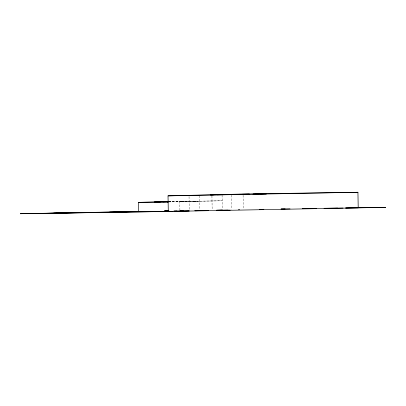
<?xml version="1.0" encoding="UTF-8"?>
<svg xmlns="http://www.w3.org/2000/svg" width="406" height="406" viewBox="0 0 406 406"><rect width="100%" height="100%" fill="white"/><g stroke="black" fill="none" stroke-linecap="round" stroke-linejoin="round"><path stroke-width="0.3" stroke-dasharray="2.03 1.52" d="M179.904 210.349L179.751 201.63L187.09 201.467M182.33 201.493L180.193 201.538L222.183 200.772L192.398 201.366M168.734 201.721L196.123 201.259L193.596 201.295M168.673 201.868L173.504 201.777M176.072 201.757L182.233 201.64L169.053 201.878M169.15 201.909L199.295 201.33L179.751 201.63M243.098 195.281L243.341 208.983M231.466 195.119L231.714 209.44M222.082 195.169L222.336 209.491M211.937 196.037L212.176 209.74M199.194 195.728L199.432 209.425M189.049 196.595L189.287 210.298"/><path stroke-width="0.61" d="M168.703 211.262L138.568 211.693L138.4 202.35L168.104 201.736M138.568 211.693L155.148 211.328M154.625 202.036L154.199 202.046L168.424 201.792M167.769 201.883L167.343 201.899L168.008 201.894M152.189 211.328L45.447 213.317L168.292 211.43L168.023 195.859L243.077 194.032L357.935 192.271L358.209 207.836L345.542 208.034M168.292 211.43L172.616 211.328M173.854 211.298L189.297 210.922L174.24 211.171M195.271 210.775L199.458 210.673M216.368 210.262L222.346 210.115L216.738 210.212M238.408 209.724L239.641 209.694M181.959 210.917L179.914 210.973L183.563 210.927M230.309 210.105L216.596 210.369M240.499 194.266L233.348 194.408L249.441 194.124L242.296 194.261M213.373 194.885L210.481 194.946L226.736 194.662L217.205 194.814M168.023 195.859L357.935 192.271M155.528 202.015L160.36 201.924M167.759 201.818L162.928 201.909M147.363 211.328L20.3 213.729L167.12 211.475L385.7 207.339L345.831 207.953M164.328 211.008L168.896 210.937M164.79 211.059L168.647 211.018M164.511 211.145L168.896 211.064M173.885 210.973L176.986 210.917M195.047 210.663L203.645 210.511M259.053 194.038C237.292 194.378 282.434 193.652 260.094 193.997M168.541 201.919L138.4 202.35M194.976 210.592L199.321 210.516M216.586 210.288L228.081 210.105M195.058 210.744L208.608 210.516M281.282 208.943L285.078 208.887M302.8 208.613L311.656 208.476M324.313 208.283L337.604 208.08M259.424 209.359L263.854 209.288M280.952 209.024L290.051 208.887M302.485 208.694L316.558 208.481M324.013 208.364L343.06 208.07M164.45 211.029L168.729 210.968M130.011 211.719L109.645 212.039M53.744 213.099L58.936 213.018"/></g></svg>
